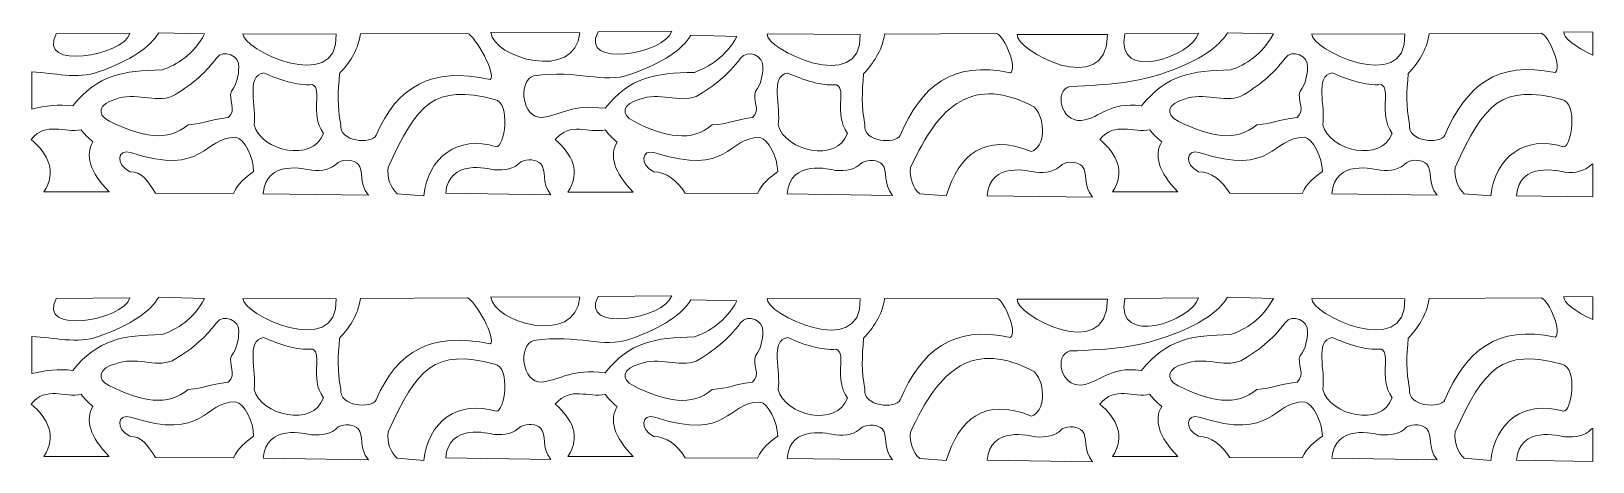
# Model space of a CAD drawing. Header units: centimetres. Extents: x -80 to 80, y -22 to 22.
import ezdxf

# ---------------------------------------------------------------- set-up
doc = ezdxf.new("R2010")
doc.units = ezdxf.units.CM
doc.header["$MEASUREMENT"] = 0
doc.layers.add('layer 1', color=7, linetype='Continuous')

msp = doc.modelspace()

# ---------------------------------------------------------------- linework, layer by layer
at = {"layer": 'layer 1', "color": 114, "lineweight": 9}
for points, knots in [([(-79.80764, 17.88379), (-77.57665, 17.78753), (-75.2049, 17.08729), (-72.9975, 17.87964), (-72.9975, 17.87964), (-69.6527, 19.08026), (-67.69416, 20.4204), (-66.84164, 21.89232), (-66.84164, 21.89232), (-66.84164, 21.89232), (-62.13694, 21.76741), (-62.13694, 21.76741), (-62.13694, 21.76741), (-63.28745, 19.62166), (-64.97946, 18.61477), (-66.48457, 18.07803), (-66.48457, 18.07803), (-70.53291, 18.00089), (-73.0311, 17.61425), (-75.62375, 14.39798), (-75.62375, 14.39798), (-77.13348, 14.58927), (-78.34001, 14.42095), (-79.80764, 14.07323), (-79.80764, 14.07323), (-79.80764, 14.07323), (-79.80764, 17.88379), (-79.80764, 17.88379)], [0, 0, 0, 0, 0.125, 0.125, 0.125, 0.125, 0.25, 0.25, 0.25, 0.25, 0.375, 0.375, 0.375, 0.375, 0.5, 0.5, 0.5, 0.5, 0.625, 0.625, 0.625, 0.625, 0.75, 0.75, 0.75, 0.75, 1, 1, 1, 1]), ([(-77.3264, 21.76741), (-79.33947, 18.00596), (-70.43321, 19.48973), (-69.79888, 21.82987), (-69.79888, 21.82987), (-69.79888, 21.82987), (-77.3264, 21.76741), (-77.3264, 21.76741)], [0, 0, 0, 0, 0.333333333, 0.333333333, 0.333333333, 0.333333333, 1, 1, 1, 1]), ([(-58.21633, 21.78302), (-58.44953, 20.27085), (-48.48373, 15.36833), (-48.67257, 21.73618), (-48.67257, 21.73618), (-48.67257, 21.73618), (-58.21633, 21.78302), (-58.21633, 21.78302)], [0, 0, 0, 0, 0.333333333, 0.333333333, 0.333333333, 0.333333333, 1, 1, 1, 1]), ([(-46.18577, 21.76741), (-46.49039, 19.94411), (-47.37221, 18.77904), (-48.33649, 17.70798), (-48.33649, 17.70798), (-48.49706, 15.79276), (-48.58409, 14.40385), (-48.20694, 12.48861), (-48.20694, 12.48861), (-48.41621, 10.70562), (-45.05319, 10.44696), (-44.58957, 11.39241), (-44.58957, 11.39241), (-42.43338, 16.42791), (-38.91907, 18.41034), (-32.93906, 17.11677), (-32.93906, 17.11677), (-32.22795, 17.54887), (-34.42787, 21.56133), (-35.26236, 21.8269), (-35.26236, 21.8269), (-35.26236, 21.8269), (-46.18577, 21.76741), (-46.18577, 21.76741)], [0, 0, 0, 0, 0.142857143, 0.142857143, 0.142857143, 0.142857143, 0.285714286, 0.285714286, 0.285714286, 0.285714286, 0.428571429, 0.428571429, 0.428571429, 0.428571429, 0.571428571, 0.571428571, 0.571428571, 0.571428571, 0.714285714, 0.714285714, 0.714285714, 0.714285714, 1, 1, 1, 1]), ([(-32.84845, 21.93721), (-32.67132, 19.32919), (-24.1643, 16.82607), (-23.76046, 21.8926), (-23.76046, 21.8926), (-23.76046, 21.8926), (-32.84845, 21.93721), (-32.84845, 21.93721)], [0, 0, 0, 0, 0.333333333, 0.333333333, 0.333333333, 0.333333333, 1, 1, 1, 1]), ([(-12.39403, 21.6459), (-13.24655, 20.17398), (-15.2051, 18.83385), (-18.5499, 17.63322), (-18.5499, 17.63322), (-21.43973, 16.59591), (-23.8527, 18.16189), (-28.47963, 17.46156), (-28.47963, 17.46156), (-30.10759, 17.00358), (-29.6894, 13.08987), (-27.6283, 13.21477), (-27.6283, 13.21477), (-25.47758, 13.52704), (-24.62625, 14.58874), (-21.17614, 14.15157), (-21.17614, 14.15157), (-18.5835, 17.36783), (-16.08531, 17.75447), (-12.03697, 17.83161), (-12.03697, 17.83161), (-10.53185, 18.36835), (-8.83984, 19.37524), (-7.68933, 21.521), (-7.68933, 21.521), (-7.68933, 21.521), (-12.39403, 21.6459), (-12.39403, 21.6459)], [0, 0, 0, 0, 0.125, 0.125, 0.125, 0.125, 0.25, 0.25, 0.25, 0.25, 0.375, 0.375, 0.375, 0.375, 0.5, 0.5, 0.5, 0.5, 0.625, 0.625, 0.625, 0.625, 0.75, 0.75, 0.75, 0.75, 1, 1, 1, 1]), ([(-21.88178, 21.98422), (-23.89486, 18.22276), (-14.98859, 19.70653), (-14.35426, 22.04667), (-14.35426, 22.04667), (-14.35426, 22.04667), (-21.88178, 21.98422), (-21.88178, 21.98422)], [0, 0, 0, 0, 0.333333333, 0.333333333, 0.333333333, 0.333333333, 1, 1, 1, 1]), ([(-4.59957, 21.76821), (-4.83276, 20.25604), (5.13303, 15.35352), (4.94419, 21.72138), (4.94419, 21.72138), (4.94419, 21.72138), (-4.59957, 21.76821), (-4.59957, 21.76821)], [0, 0, 0, 0, 0.333333333, 0.333333333, 0.333333333, 0.333333333, 1, 1, 1, 1]), ([(7.43099, 21.75261), (7.12637, 19.9293), (6.24455, 18.76423), (5.28027, 17.69317), (5.28027, 17.69317), (5.1197, 15.77796), (5.03267, 14.38904), (5.40982, 12.4738), (5.40982, 12.4738), (5.20055, 10.69081), (8.56357, 10.43215), (9.02719, 11.3776), (9.02719, 11.3776), (11.18338, 16.4131), (14.33296, 19.08043), (20.31297, 17.78687), (20.31297, 17.78687), (21.02408, 18.21897), (19.73599, 21.54949), (18.9015, 21.81506), (18.9015, 21.81506), (18.9015, 21.81506), (7.43099, 21.75261), (7.43099, 21.75261)], [0, 0, 0, 0, 0.142857143, 0.142857143, 0.142857143, 0.142857143, 0.285714286, 0.285714286, 0.285714286, 0.285714286, 0.428571429, 0.428571429, 0.428571429, 0.428571429, 0.571428571, 0.571428571, 0.571428571, 0.571428571, 0.714285714, 0.714285714, 0.714285714, 0.714285714, 1, 1, 1, 1]), ([(20.97878, 21.69635), (20.74559, 20.18417), (30.19161, 14.90053), (30.2268, 21.70555), (30.2268, 21.70555), (30.2268, 21.70555), (20.97878, 21.69635), (20.97878, 21.69635)], [0, 0, 0, 0, 0.333333333, 0.333333333, 0.333333333, 0.333333333, 1, 1, 1, 1]), ([(42.49735, 21.89232), (41.64483, 20.4204), (39.68628, 19.08026), (36.34148, 17.87964), (36.34148, 17.87964), (33.45165, 16.84233), (30.72504, 16.53473), (26.36695, 16.39647), (26.36695, 16.39647), (24.73898, 15.93849), (25.47082, 12.77421), (27.53192, 12.89912), (27.53192, 12.89912), (29.68264, 13.21138), (30.26513, 14.83515), (33.71524, 14.39798), (33.71524, 14.39798), (36.30788, 17.61425), (38.80607, 18.00089), (42.85441, 18.07803), (42.85441, 18.07803), (44.35953, 18.61477), (46.05154, 19.62166), (47.20205, 21.76741), (47.20205, 21.76741), (47.20205, 21.76741), (42.49735, 21.89232), (42.49735, 21.89232)], [0, 0, 0, 0, 0.125, 0.125, 0.125, 0.125, 0.25, 0.25, 0.25, 0.25, 0.375, 0.375, 0.375, 0.375, 0.5, 0.5, 0.5, 0.5, 0.625, 0.625, 0.625, 0.625, 0.75, 0.75, 0.75, 0.75, 1, 1, 1, 1]), ([(32.01259, 21.76741), (30.9482, 16.68169), (38.90578, 19.48973), (39.54011, 21.82987), (39.54011, 21.82987), (39.54011, 21.82987), (32.01259, 21.76741), (32.01259, 21.76741)], [0, 0, 0, 0, 0.333333333, 0.333333333, 0.333333333, 0.333333333, 1, 1, 1, 1]), ([(51.12266, 21.78302), (50.88946, 20.27085), (60.85526, 15.36833), (60.66641, 21.73618), (60.66641, 21.73618), (60.66641, 21.73618), (51.12266, 21.78302), (51.12266, 21.78302)], [0, 0, 0, 0, 0.333333333, 0.333333333, 0.333333333, 0.333333333, 1, 1, 1, 1]), ([(63.15322, 21.76741), (62.84859, 19.94411), (61.96677, 18.77904), (61.0025, 17.70798), (61.0025, 17.70798), (60.84192, 15.79276), (60.75489, 14.40385), (61.13204, 12.48861), (61.13204, 12.48861), (60.92278, 10.70562), (64.28579, 10.44696), (64.74942, 11.39241), (64.74942, 11.39241), (66.90561, 16.42791), (70.05518, 19.09524), (76.03519, 17.80168), (76.03519, 17.80168), (76.7463, 18.23378), (75.45821, 21.5643), (74.62372, 21.82987), (74.62372, 21.82987), (74.62372, 21.82987), (63.15322, 21.76741), (63.15322, 21.76741)], [0, 0, 0, 0, 0.142857143, 0.142857143, 0.142857143, 0.142857143, 0.285714286, 0.285714286, 0.285714286, 0.285714286, 0.428571429, 0.428571429, 0.428571429, 0.428571429, 0.571428571, 0.571428571, 0.571428571, 0.571428571, 0.714285714, 0.714285714, 0.714285714, 0.714285714, 1, 1, 1, 1]), ([(79.88038, 19.60706), (79.88038, 19.60706), (79.88039, 21.95074), (79.88039, 21.95074), (79.88039, 21.95074), (79.88039, 21.95074), (76.91366, 21.9653), (76.91366, 21.9653), (76.91366, 21.9653), (76.82622, 21.39828), (78.17285, 20.35453), (79.88038, 19.60706)], [0, 0, 0, 0, 0.25, 0.25, 0.25, 0.25, 0.5, 0.5, 0.5, 0.5, 1, 1, 1, 1]), ([(-60.9349, 19.28548), (-62.2362, 17.53685), (-63.62836, 16.46047), (-65.46727, 15.37789), (-65.46727, 15.37789), (-67.22224, 14.69099), (-69.29853, 15.86553), (-71.23269, 15.08497), (-71.23269, 15.08497), (-72.92021, 14.67117), (-73.30104, 13.52107), (-71.85999, 12.83666), (-71.85999, 12.83666), (-68.64507, 11.20237), (-65.85957, 10.67152), (-63.83959, 12.46195), (-63.83959, 12.46195), (-62.05112, 12.57907), (-61.78763, 12.95283), (-59.71738, 13.21138), (-59.71738, 13.21138), (-58.79692, 13.95976), (-59.75468, 15.09536), (-59.40373, 15.89685), (-59.40373, 15.89685), (-58.78397, 16.71918), (-58.67193, 17.54151), (-58.64202, 18.36381), (-58.64202, 18.36381), (-58.55621, 19.52963), (-60.18438, 20.27424), (-60.9349, 19.28548)], [0, 0, 0, 0, 0.111111111, 0.111111111, 0.111111111, 0.111111111, 0.222222222, 0.222222222, 0.222222222, 0.222222222, 0.333333333, 0.333333333, 0.333333333, 0.333333333, 0.444444444, 0.444444444, 0.444444444, 0.444444444, 0.555555556, 0.555555556, 0.555555556, 0.555555556, 0.666666667, 0.666666667, 0.666666667, 0.666666667, 0.777777778, 0.777777778, 0.777777778, 0.777777778, 1, 1, 1, 1]), ([(-7.31814, 19.27067), (-8.61943, 17.52204), (-10.0116, 16.44566), (-11.85051, 15.36308), (-11.85051, 15.36308), (-13.60548, 14.67618), (-15.68177, 15.85072), (-17.61593, 15.07016), (-17.61593, 15.07016), (-19.30345, 14.65636), (-19.68428, 13.50626), (-18.24322, 12.82186), (-18.24322, 12.82186), (-15.0283, 11.18756), (-12.24281, 10.65671), (-10.22283, 12.44714), (-10.22283, 12.44714), (-8.43436, 12.56426), (-8.17086, 12.93803), (-6.10062, 13.19657), (-6.10062, 13.19657), (-5.18016, 13.94495), (-6.13792, 15.08055), (-5.78697, 15.88204), (-5.78697, 15.88204), (-5.16721, 16.70437), (-5.05517, 17.5267), (-5.02526, 18.34901), (-5.02526, 18.34901), (-4.93945, 19.51482), (-6.56762, 20.25943), (-7.31814, 19.27067)], [0, 0, 0, 0, 0.111111111, 0.111111111, 0.111111111, 0.111111111, 0.222222222, 0.222222222, 0.222222222, 0.222222222, 0.333333333, 0.333333333, 0.333333333, 0.333333333, 0.444444444, 0.444444444, 0.444444444, 0.444444444, 0.555555556, 0.555555556, 0.555555556, 0.555555556, 0.666666667, 0.666666667, 0.666666667, 0.666666667, 0.777777778, 0.777777778, 0.777777778, 0.777777778, 1, 1, 1, 1]), ([(48.40409, 19.28548), (47.10279, 17.53685), (45.71062, 16.46047), (43.87171, 15.37789), (43.87171, 15.37789), (42.11675, 14.69099), (40.04046, 15.86553), (38.10629, 15.08497), (38.10629, 15.08497), (36.41877, 14.67117), (36.03794, 13.52107), (37.479, 12.83666), (37.479, 12.83666), (40.69392, 11.20237), (43.47942, 10.67152), (45.49939, 12.46195), (45.49939, 12.46195), (47.28786, 12.57907), (47.55136, 12.95283), (49.62161, 13.21138), (49.62161, 13.21138), (50.54206, 13.95976), (49.5843, 15.09536), (49.93525, 15.89685), (49.93525, 15.89685), (50.55502, 16.71918), (50.66706, 17.54151), (50.69697, 18.36381), (50.69697, 18.36381), (50.78278, 19.52963), (49.15461, 20.27424), (48.40409, 19.28548)], [0, 0, 0, 0, 0.111111111, 0.111111111, 0.111111111, 0.111111111, 0.222222222, 0.222222222, 0.222222222, 0.222222222, 0.333333333, 0.333333333, 0.333333333, 0.333333333, 0.444444444, 0.444444444, 0.444444444, 0.444444444, 0.555555556, 0.555555556, 0.555555556, 0.555555556, 0.666666667, 0.666666667, 0.666666667, 0.666666667, 0.777777778, 0.777777778, 0.777777778, 0.777777778, 1, 1, 1, 1]), ([(-56.09842, 17.77418), (-54.43712, 17.06391), (-52.77581, 16.45815), (-51.1145, 16.58383), (-51.1145, 16.58383), (-50.02421, 16.04258), (-51.44308, 13.75264), (-49.99433, 11.58761), (-49.99433, 11.58761), (-51.05477, 8.55341), (-56.3822, 9.775), (-57.08416, 12.4657), (-57.08416, 12.4657), (-56.75558, 14.23519), (-57.99523, 17.50355), (-56.09842, 17.77418)], [0, 0, 0, 0, 0.2, 0.2, 0.2, 0.2, 0.4, 0.4, 0.4, 0.4, 0.6, 0.6, 0.6, 0.6, 1, 1, 1, 1]), ([(-2.48165, 17.75938), (-0.82035, 17.04911), (0.84095, 16.44334), (2.50226, 16.56902), (2.50226, 16.56902), (3.59256, 16.02777), (2.17368, 13.73783), (3.62243, 11.5728), (3.62243, 11.5728), (2.562, 8.5386), (-2.76544, 9.76019), (-3.4674, 12.45089), (-3.4674, 12.45089), (-3.13882, 14.22038), (-4.37847, 17.48875), (-2.48165, 17.75938)], [0, 0, 0, 0, 0.2, 0.2, 0.2, 0.2, 0.4, 0.4, 0.4, 0.4, 0.6, 0.6, 0.6, 0.6, 1, 1, 1, 1]), ([(10.08751, 8.08639), (9.93905, 7.04645), (10.33518, 5.99804), (11.01553, 5.38997), (11.01553, 5.38997), (11.01553, 5.38997), (13.72633, 5.17139), (13.72633, 5.17139), (13.72633, 5.17139), (15.07014, 9.38763), (17.53439, 11.67775), (22.46363, 9.73045), (22.46363, 9.73045), (23.77479, 10.14002), (24.0106, 12.83955), (22.7678, 14.26921), (22.7678, 14.26921), (16.50779, 17.58222), (13.03157, 14.60003), (10.08751, 8.08639)], [0, 0, 0, 0, 0.166666667, 0.166666667, 0.166666667, 0.166666667, 0.333333333, 0.333333333, 0.333333333, 0.333333333, 0.5, 0.5, 0.5, 0.5, 0.666666667, 0.666666667, 0.666666667, 0.666666667, 1, 1, 1, 1]), ([(53.24057, 17.77418), (54.90187, 17.06391), (56.56317, 16.45815), (58.22448, 16.58383), (58.22448, 16.58383), (59.31478, 16.04258), (57.8959, 13.75264), (59.34465, 11.58761), (59.34465, 11.58761), (58.28422, 8.55341), (52.95678, 9.775), (52.25482, 12.4657), (52.25482, 12.4657), (52.58341, 14.23519), (51.34375, 17.50355), (53.24057, 17.77418)], [0, 0, 0, 0, 0.2, 0.2, 0.2, 0.2, 0.4, 0.4, 0.4, 0.4, 0.6, 0.6, 0.6, 0.6, 1, 1, 1, 1]), ([(-43.36308, 8.10119), (-43.51154, 7.06125), (-43.11542, 6.01285), (-42.43507, 5.40478), (-42.43507, 5.40478), (-42.43507, 5.40478), (-39.72427, 5.1862), (-39.72427, 5.1862), (-39.72427, 5.1862), (-39.27659, 9.15262), (-36.28422, 11.41746), (-32.29592, 10.21959), (-32.29592, 10.21959), (-31.47181, 10.12917), (-30.76816, 14.67143), (-32.46731, 15.05641), (-32.46731, 15.05641), (-38.63771, 16.68319), (-40.41903, 14.61484), (-43.36308, 8.10119)], [0, 0, 0, 0, 0.166666667, 0.166666667, 0.166666667, 0.166666667, 0.333333333, 0.333333333, 0.333333333, 0.333333333, 0.5, 0.5, 0.5, 0.5, 0.666666667, 0.666666667, 0.666666667, 0.666666667, 1, 1, 1, 1]), ([(65.80974, 8.10119), (65.66127, 7.06125), (66.0574, 6.01285), (66.73775, 5.40478), (66.73775, 5.40478), (66.73775, 5.40478), (69.44855, 5.1862), (69.44855, 5.1862), (69.44855, 5.1862), (69.89623, 9.15262), (72.8886, 11.41746), (76.8769, 10.21959), (76.8769, 10.21959), (77.70101, 10.12917), (78.40466, 14.67143), (76.7055, 15.05641), (76.7055, 15.05641), (70.5351, 16.68319), (68.75379, 14.61484), (65.80974, 8.10119)], [0, 0, 0, 0, 0.166666667, 0.166666667, 0.166666667, 0.166666667, 0.333333333, 0.333333333, 0.333333333, 0.333333333, 0.5, 0.5, 0.5, 0.5, 0.666666667, 0.666666667, 0.666666667, 0.666666667, 1, 1, 1, 1]), ([(-79.88038, 10.96308), (-78.16688, 9.46202), (-77.22643, 7.68758), (-78.58098, 5.59214), (-78.58098, 5.59214), (-78.58098, 5.59214), (-71.90479, 5.59214), (-71.90479, 5.59214), (-71.90479, 5.59214), (-73.90501, 7.62311), (-74.3699, 9.36919), (-73.56264, 10.71327), (-73.56264, 10.71327), (-74.07368, 11.13913), (-74.47695, 11.55548), (-74.77242, 11.96233), (-74.77242, 11.96233), (-76.47507, 11.56679), (-78.35695, 12.85748), (-79.88038, 10.96308)], [0, 0, 0, 0, 0.166666667, 0.166666667, 0.166666667, 0.166666667, 0.333333333, 0.333333333, 0.333333333, 0.333333333, 0.5, 0.5, 0.5, 0.5, 0.666666667, 0.666666667, 0.666666667, 0.666666667, 1, 1, 1, 1]), ([(-26.26362, 10.94827), (-24.55012, 9.44721), (-23.60967, 7.67277), (-24.96422, 5.57733), (-24.96422, 5.57733), (-24.96422, 5.57733), (-18.28803, 5.57733), (-18.28803, 5.57733), (-18.28803, 5.57733), (-20.28825, 7.6083), (-20.75314, 9.35438), (-19.94588, 10.69846), (-19.94588, 10.69846), (-20.45692, 11.12432), (-20.86018, 11.54067), (-21.15566, 11.94752), (-21.15566, 11.94752), (-22.85831, 11.55198), (-24.74019, 12.84267), (-26.26362, 10.94827)], [0, 0, 0, 0, 0.166666667, 0.166666667, 0.166666667, 0.166666667, 0.333333333, 0.333333333, 0.333333333, 0.333333333, 0.5, 0.5, 0.5, 0.5, 0.666666667, 0.666666667, 0.666666667, 0.666666667, 1, 1, 1, 1]), ([(29.45861, 10.96308), (31.1721, 9.46202), (32.11256, 7.68758), (30.758, 5.59214), (30.758, 5.59214), (30.758, 5.59214), (37.43419, 5.59214), (37.43419, 5.59214), (37.43419, 5.59214), (35.43397, 7.62311), (34.96909, 9.36919), (35.77635, 10.71327), (35.77635, 10.71327), (35.26531, 11.13913), (34.86204, 11.55548), (34.56657, 11.96233), (34.56657, 11.96233), (32.86391, 11.56679), (30.98203, 12.85748), (29.45861, 10.96308)], [0, 0, 0, 0, 0.166666667, 0.166666667, 0.166666667, 0.166666667, 0.333333333, 0.333333333, 0.333333333, 0.333333333, 0.5, 0.5, 0.5, 0.5, 0.666666667, 0.666666667, 0.666666667, 0.666666667, 1, 1, 1, 1]), ([(-69.80305, 7.65612), (-68.50571, 7.63533), (-68.04933, 6.82356), (-67.17013, 5.47059), (-67.17013, 5.47059), (-67.17013, 5.47059), (-59.18542, 5.43937), (-59.18542, 5.43937), (-59.18542, 5.43937), (-58.66276, 6.55295), (-58.00569, 6.99006), (-57.12461, 7.68734), (-57.12461, 7.68734), (-57.13575, 9.12363), (-58.07654, 11.04899), (-58.96142, 11.18419), (-58.96142, 11.18419), (-62.35643, 11.19654), (-62.0475, 7.1442), (-69.71345, 9.6231), (-69.71345, 9.6231), (-71.07271, 10.02914), (-71.2968, 8.40564), (-69.80305, 7.65612)], [0, 0, 0, 0, 0.142857143, 0.142857143, 0.142857143, 0.142857143, 0.285714286, 0.285714286, 0.285714286, 0.285714286, 0.428571429, 0.428571429, 0.428571429, 0.428571429, 0.571428571, 0.571428571, 0.571428571, 0.571428571, 0.714285714, 0.714285714, 0.714285714, 0.714285714, 1, 1, 1, 1]), ([(39.53594, 7.65612), (40.83328, 7.63533), (41.88235, 6.82356), (42.76155, 5.47059), (42.76155, 5.47059), (42.76155, 5.47059), (50.15357, 5.43937), (50.15357, 5.43937), (50.15357, 5.43937), (50.67623, 6.55295), (51.33329, 6.99006), (52.21437, 7.68734), (52.21437, 7.68734), (52.20323, 9.12363), (51.26244, 11.04899), (50.37757, 11.18419), (50.37757, 11.18419), (46.98256, 11.19654), (47.29149, 7.1442), (39.62554, 9.6231), (39.62554, 9.6231), (38.26627, 10.02914), (38.04219, 8.40564), (39.53594, 7.65612)], [0, 0, 0, 0, 0.142857143, 0.142857143, 0.142857143, 0.142857143, 0.285714286, 0.285714286, 0.285714286, 0.285714286, 0.428571429, 0.428571429, 0.428571429, 0.428571429, 0.571428571, 0.571428571, 0.571428571, 0.571428571, 0.714285714, 0.714285714, 0.714285714, 0.714285714, 1, 1, 1, 1]), ([(-16.18628, 7.64131), (-14.88895, 7.62052), (-13.83988, 6.80875), (-12.96068, 5.45578), (-12.96068, 5.45578), (-12.96068, 5.45578), (-5.56866, 5.42456), (-5.56866, 5.42456), (-5.56866, 5.42456), (-5.046, 6.53814), (-4.38893, 6.97525), (-3.50785, 7.67253), (-3.50785, 7.67253), (-3.51899, 9.10882), (-4.45978, 11.03418), (-5.34466, 11.16938), (-5.34466, 11.16938), (-8.73966, 11.18173), (-8.43073, 7.12939), (-16.09668, 9.60829), (-16.09668, 9.60829), (-17.45595, 10.01433), (-17.68004, 8.39084), (-16.18628, 7.64131)], [0, 0, 0, 0, 0.142857143, 0.142857143, 0.142857143, 0.142857143, 0.285714286, 0.285714286, 0.285714286, 0.285714286, 0.428571429, 0.428571429, 0.428571429, 0.428571429, 0.571428571, 0.571428571, 0.571428571, 0.571428571, 0.714285714, 0.714285714, 0.714285714, 0.714285714, 1, 1, 1, 1]), ([(-56.16141, 5.40815), (-55.85528, 8.98825), (-51.78593, 7.9163), (-51.211, 7.81223), (-51.211, 7.81223), (-50.09473, 7.72375), (-49.23521, 7.86928), (-48.47733, 8.61343), (-48.47733, 8.61343), (-47.8296, 8.9621), (-46.84486, 8.87379), (-46.42858, 8.42105), (-46.42858, 8.42105), (-45.81632, 7.73937), (-46.4174, 6.5165), (-45.38698, 5.25204), (-45.38698, 5.25204), (-45.38698, 5.25204), (-56.16141, 5.40815), (-56.16141, 5.40815)], [0, 0, 0, 0, 0.166666667, 0.166666667, 0.166666667, 0.166666667, 0.333333333, 0.333333333, 0.333333333, 0.333333333, 0.5, 0.5, 0.5, 0.5, 0.666666667, 0.666666667, 0.666666667, 0.666666667, 1, 1, 1, 1]), ([(-37.4782, 5.45261), (-37.17207, 9.03271), (-33.10273, 7.96076), (-32.52779, 7.85669), (-32.52779, 7.85669), (-31.41152, 7.76821), (-30.552, 7.91375), (-29.79412, 8.65789), (-29.79412, 8.65789), (-29.14639, 9.00656), (-28.16165, 8.91825), (-27.74538, 8.46552), (-27.74538, 8.46552), (-27.13312, 7.78383), (-27.73419, 6.56097), (-26.70377, 5.2965), (-26.70377, 5.2965), (-26.70377, 5.2965), (-37.4782, 5.45261), (-37.4782, 5.45261)], [0, 0, 0, 0, 0.166666667, 0.166666667, 0.166666667, 0.166666667, 0.333333333, 0.333333333, 0.333333333, 0.333333333, 0.5, 0.5, 0.5, 0.5, 0.666666667, 0.666666667, 0.666666667, 0.666666667, 1, 1, 1, 1]), ([(-2.54465, 5.39334), (-2.23852, 8.97344), (1.83083, 7.90149), (2.40577, 7.79742), (2.40577, 7.79742), (3.52203, 7.70894), (4.38156, 7.85447), (5.13944, 8.59862), (5.13944, 8.59862), (5.78716, 8.94729), (6.77191, 8.85898), (7.18818, 8.40625), (7.18818, 8.40625), (7.80044, 7.72456), (7.19937, 6.5017), (8.22978, 5.23723), (8.22978, 5.23723), (8.22978, 5.23723), (-2.54465, 5.39334), (-2.54465, 5.39334)], [0, 0, 0, 0, 0.166666667, 0.166666667, 0.166666667, 0.166666667, 0.333333333, 0.333333333, 0.333333333, 0.333333333, 0.5, 0.5, 0.5, 0.5, 0.666666667, 0.666666667, 0.666666667, 0.666666667, 1, 1, 1, 1]), ([(17.91995, 5.20278), (18.22608, 8.78288), (22.29542, 7.71093), (22.87036, 7.60686), (22.87036, 7.60686), (23.98663, 7.51838), (24.84615, 7.66392), (25.60403, 8.40806), (25.60403, 8.40806), (26.25175, 8.75673), (27.2365, 8.66842), (27.65277, 8.21569), (27.65277, 8.21569), (28.26503, 7.534), (27.66396, 6.31114), (28.69438, 5.04667), (28.69438, 5.04667), (28.69438, 5.04667), (17.91995, 5.20278), (17.91995, 5.20278)], [0, 0, 0, 0, 0.166666667, 0.166666667, 0.166666667, 0.166666667, 0.333333333, 0.333333333, 0.333333333, 0.333333333, 0.5, 0.5, 0.5, 0.5, 0.666666667, 0.666666667, 0.666666667, 0.666666667, 1, 1, 1, 1]), ([(53.17758, 5.40815), (53.48371, 8.98825), (57.55305, 7.9163), (58.12799, 7.81223), (58.12799, 7.81223), (59.24426, 7.72375), (60.10378, 7.86928), (60.86166, 8.61343), (60.86166, 8.61343), (61.50938, 8.9621), (62.49413, 8.87379), (62.9104, 8.42105), (62.9104, 8.42105), (63.52266, 7.73937), (62.92159, 6.5165), (63.952, 5.25204), (63.952, 5.25204), (63.952, 5.25204), (53.17758, 5.40815), (53.17758, 5.40815)], [0, 0, 0, 0, 0.166666667, 0.166666667, 0.166666667, 0.166666667, 0.333333333, 0.333333333, 0.333333333, 0.333333333, 0.5, 0.5, 0.5, 0.5, 0.666666667, 0.666666667, 0.666666667, 0.666666667, 1, 1, 1, 1]), ([(79.88039, 5.09227), (79.88039, 5.09227), (72.07489, 5.20536), (72.07489, 5.20536), (72.07489, 5.20536), (72.38102, 8.78546), (76.45036, 7.71351), (77.0253, 7.60944), (77.0253, 7.60944), (78.14157, 7.52096), (79.00109, 7.6665), (79.75897, 8.41064), (79.75897, 8.41064), (79.79827, 8.43179), (79.83881, 8.45136), (79.88038, 8.4693), (79.88038, 8.4693), (79.88038, 8.4693), (79.88039, 5.09227), (79.88039, 5.09227)], [0, 0, 0, 0, 0.166666667, 0.166666667, 0.166666667, 0.166666667, 0.333333333, 0.333333333, 0.333333333, 0.333333333, 0.5, 0.5, 0.5, 0.5, 0.666666667, 0.666666667, 0.666666667, 0.666666667, 1, 1, 1, 1])]:
    msp.add_open_spline(points, degree=3, knots=knots, dxfattribs=at)
at = {"layer": 'layer 1', "color": 177, "lineweight": 9}
for points, knots in [([(-79.80764, -9.20955), (-77.57665, -9.30581), (-75.2049, -10.00605), (-72.9975, -9.2137), (-72.9975, -9.2137), (-69.6527, -8.01308), (-67.69416, -6.67294), (-66.84164, -5.20102), (-66.84164, -5.20102), (-66.84164, -5.20102), (-62.13694, -5.32593), (-62.13694, -5.32593), (-62.13694, -5.32593), (-63.28745, -7.47168), (-64.97946, -8.47857), (-66.48457, -9.01531), (-66.48457, -9.01531), (-70.53291, -9.09245), (-73.0311, -9.47909), (-75.62375, -12.69536), (-75.62375, -12.69536), (-77.13348, -12.50407), (-78.34001, -12.67239), (-79.80764, -13.02011), (-79.80764, -13.02011), (-79.80764, -13.02011), (-79.80764, -9.20955), (-79.80764, -9.20955)], [0, 0, 0, 0, 0.125, 0.125, 0.125, 0.125, 0.25, 0.25, 0.25, 0.25, 0.375, 0.375, 0.375, 0.375, 0.5, 0.5, 0.5, 0.5, 0.625, 0.625, 0.625, 0.625, 0.75, 0.75, 0.75, 0.75, 1, 1, 1, 1]), ([(-77.3264, -5.32593), (-79.33947, -9.08738), (-70.43321, -7.60361), (-69.79888, -5.26347), (-69.79888, -5.26347), (-69.79888, -5.26347), (-77.3264, -5.32593), (-77.3264, -5.32593)], [0, 0, 0, 0, 0.333333333, 0.333333333, 0.333333333, 0.333333333, 1, 1, 1, 1]), ([(-58.21633, -5.31032), (-58.44953, -6.82249), (-48.48373, -11.72501), (-48.67257, -5.35716), (-48.67257, -5.35716), (-48.67257, -5.35716), (-58.21633, -5.31032), (-58.21633, -5.31032)], [0, 0, 0, 0, 0.333333333, 0.333333333, 0.333333333, 0.333333333, 1, 1, 1, 1]), ([(-46.18577, -5.32593), (-46.49039, -7.14923), (-47.37221, -8.3143), (-48.33649, -9.38536), (-48.33649, -9.38536), (-48.49706, -11.30058), (-48.58409, -12.68949), (-48.20694, -14.60473), (-48.20694, -14.60473), (-48.41621, -16.38772), (-45.05319, -16.64638), (-44.58957, -15.70093), (-44.58957, -15.70093), (-42.43338, -10.66543), (-38.91907, -8.683), (-32.93906, -9.97657), (-32.93906, -9.97657), (-32.22795, -9.54447), (-34.42787, -5.53201), (-35.26236, -5.26644), (-35.26236, -5.26644), (-35.26236, -5.26644), (-46.18577, -5.32593), (-46.18577, -5.32593)], [0, 0, 0, 0, 0.142857143, 0.142857143, 0.142857143, 0.142857143, 0.285714286, 0.285714286, 0.285714286, 0.285714286, 0.428571429, 0.428571429, 0.428571429, 0.428571429, 0.571428571, 0.571428571, 0.571428571, 0.571428571, 0.714285714, 0.714285714, 0.714285714, 0.714285714, 1, 1, 1, 1]), ([(-32.84845, -5.15613), (-32.67132, -7.76415), (-24.1643, -10.26727), (-23.76046, -5.20074), (-23.76046, -5.20074), (-23.76046, -5.20074), (-32.84845, -5.15613), (-32.84845, -5.15613)], [0, 0, 0, 0, 0.333333333, 0.333333333, 0.333333333, 0.333333333, 1, 1, 1, 1]), ([(-12.39403, -5.44744), (-13.24655, -6.91936), (-15.2051, -8.25949), (-18.5499, -9.46012), (-18.5499, -9.46012), (-21.43973, -10.49743), (-23.8527, -8.93145), (-28.47963, -9.63178), (-28.47963, -9.63178), (-30.10759, -10.08976), (-29.6894, -14.00347), (-27.6283, -13.87857), (-27.6283, -13.87857), (-25.47758, -13.5663), (-24.62625, -12.5046), (-21.17614, -12.94177), (-21.17614, -12.94177), (-18.5835, -9.72551), (-16.08531, -9.33887), (-12.03697, -9.26173), (-12.03697, -9.26173), (-10.53185, -8.72499), (-8.83984, -7.7181), (-7.68933, -5.57234), (-7.68933, -5.57234), (-7.68933, -5.57234), (-12.39403, -5.44744), (-12.39403, -5.44744)], [0, 0, 0, 0, 0.125, 0.125, 0.125, 0.125, 0.25, 0.25, 0.25, 0.25, 0.375, 0.375, 0.375, 0.375, 0.5, 0.5, 0.5, 0.5, 0.625, 0.625, 0.625, 0.625, 0.75, 0.75, 0.75, 0.75, 1, 1, 1, 1]), ([(-21.88178, -5.10912), (-23.89486, -8.87058), (-14.98859, -7.38681), (-14.35426, -5.04667), (-14.35426, -5.04667), (-14.35426, -5.04667), (-21.88178, -5.10912), (-21.88178, -5.10912)], [0, 0, 0, 0, 0.333333333, 0.333333333, 0.333333333, 0.333333333, 1, 1, 1, 1]), ([(-4.59957, -5.32513), (-4.83276, -6.8373), (5.13303, -11.73982), (4.94419, -5.37196), (4.94419, -5.37196), (4.94419, -5.37196), (-4.59957, -5.32513), (-4.59957, -5.32513)], [0, 0, 0, 0, 0.333333333, 0.333333333, 0.333333333, 0.333333333, 1, 1, 1, 1]), ([(7.43099, -5.34073), (7.12637, -7.16404), (6.24455, -8.32911), (5.28027, -9.40017), (5.28027, -9.40017), (5.1197, -11.31538), (5.03267, -12.7043), (5.40982, -14.61954), (5.40982, -14.61954), (5.20055, -16.40253), (8.56357, -16.66119), (9.02719, -15.71574), (9.02719, -15.71574), (11.18338, -10.68024), (14.33296, -8.01291), (20.31297, -9.30647), (20.31297, -9.30647), (21.02408, -8.87437), (19.73599, -5.54385), (18.9015, -5.27828), (18.9015, -5.27828), (18.9015, -5.27828), (7.43099, -5.34073), (7.43099, -5.34073)], [0, 0, 0, 0, 0.142857143, 0.142857143, 0.142857143, 0.142857143, 0.285714286, 0.285714286, 0.285714286, 0.285714286, 0.428571429, 0.428571429, 0.428571429, 0.428571429, 0.571428571, 0.571428571, 0.571428571, 0.571428571, 0.714285714, 0.714285714, 0.714285714, 0.714285714, 1, 1, 1, 1]), ([(20.97878, -5.39699), (20.74559, -6.90917), (30.19161, -12.19281), (30.2268, -5.38779), (30.2268, -5.38779), (30.2268, -5.38779), (20.97878, -5.39699), (20.97878, -5.39699)], [0, 0, 0, 0, 0.333333333, 0.333333333, 0.333333333, 0.333333333, 1, 1, 1, 1]), ([(42.49735, -5.20102), (41.64483, -6.67294), (39.68628, -8.01308), (36.34148, -9.2137), (36.34148, -9.2137), (33.45165, -10.25101), (30.72504, -10.55861), (26.36695, -10.69687), (26.36695, -10.69687), (24.73898, -11.15485), (25.47082, -14.31913), (27.53192, -14.19422), (27.53192, -14.19422), (29.68264, -13.88196), (30.26513, -12.25819), (33.71524, -12.69536), (33.71524, -12.69536), (36.30788, -9.47909), (38.80607, -9.09245), (42.85441, -9.01531), (42.85441, -9.01531), (44.35953, -8.47857), (46.05154, -7.47168), (47.20205, -5.32593), (47.20205, -5.32593), (47.20205, -5.32593), (42.49735, -5.20102), (42.49735, -5.20102)], [0, 0, 0, 0, 0.125, 0.125, 0.125, 0.125, 0.25, 0.25, 0.25, 0.25, 0.375, 0.375, 0.375, 0.375, 0.5, 0.5, 0.5, 0.5, 0.625, 0.625, 0.625, 0.625, 0.75, 0.75, 0.75, 0.75, 1, 1, 1, 1]), ([(32.01259, -5.32593), (30.9482, -10.41165), (38.90578, -7.60361), (39.54011, -5.26347), (39.54011, -5.26347), (39.54011, -5.26347), (32.01259, -5.32593), (32.01259, -5.32593)], [0, 0, 0, 0, 0.333333333, 0.333333333, 0.333333333, 0.333333333, 1, 1, 1, 1]), ([(51.12266, -5.31032), (50.88946, -6.82249), (60.85526, -11.72501), (60.66641, -5.35716), (60.66641, -5.35716), (60.66641, -5.35716), (51.12266, -5.31032), (51.12266, -5.31032)], [0, 0, 0, 0, 0.333333333, 0.333333333, 0.333333333, 0.333333333, 1, 1, 1, 1]), ([(63.15322, -5.32593), (62.84859, -7.14923), (61.96677, -8.3143), (61.0025, -9.38536), (61.0025, -9.38536), (60.84192, -11.30058), (60.75489, -12.68949), (61.13204, -14.60473), (61.13204, -14.60473), (60.92278, -16.38772), (64.28579, -16.64638), (64.74942, -15.70093), (64.74942, -15.70093), (66.90561, -10.66543), (70.05518, -7.9981), (76.03519, -9.29166), (76.03519, -9.29166), (76.7463, -8.85956), (75.45821, -5.52904), (74.62372, -5.26347), (74.62372, -5.26347), (74.62372, -5.26347), (63.15322, -5.32593), (63.15322, -5.32593)], [0, 0, 0, 0, 0.142857143, 0.142857143, 0.142857143, 0.142857143, 0.285714286, 0.285714286, 0.285714286, 0.285714286, 0.428571429, 0.428571429, 0.428571429, 0.428571429, 0.571428571, 0.571428571, 0.571428571, 0.571428571, 0.714285714, 0.714285714, 0.714285714, 0.714285714, 1, 1, 1, 1]), ([(79.88038, -7.48628), (79.88038, -7.48628), (79.88039, -5.1426), (79.88039, -5.1426), (79.88039, -5.1426), (79.88039, -5.1426), (76.91366, -5.12804), (76.91366, -5.12804), (76.91366, -5.12804), (76.82622, -5.69506), (78.17285, -6.73881), (79.88038, -7.48628)], [0, 0, 0, 0, 0.25, 0.25, 0.25, 0.25, 0.5, 0.5, 0.5, 0.5, 1, 1, 1, 1]), ([(-60.9349, -7.80786), (-62.2362, -9.55649), (-63.62836, -10.63287), (-65.46727, -11.71545), (-65.46727, -11.71545), (-67.22224, -12.40235), (-69.29853, -11.22781), (-71.23269, -12.00837), (-71.23269, -12.00837), (-72.92021, -12.42217), (-73.30104, -13.57227), (-71.85999, -14.25668), (-71.85999, -14.25668), (-68.64507, -15.89097), (-65.85957, -16.42182), (-63.83959, -14.63139), (-63.83959, -14.63139), (-62.05112, -14.51427), (-61.78763, -14.14051), (-59.71738, -13.88196), (-59.71738, -13.88196), (-58.79692, -13.13358), (-59.75468, -11.99798), (-59.40373, -11.19649), (-59.40373, -11.19649), (-58.78397, -10.37416), (-58.67193, -9.55183), (-58.64202, -8.72953), (-58.64202, -8.72953), (-58.55621, -7.56371), (-60.18438, -6.8191), (-60.9349, -7.80786)], [0, 0, 0, 0, 0.111111111, 0.111111111, 0.111111111, 0.111111111, 0.222222222, 0.222222222, 0.222222222, 0.222222222, 0.333333333, 0.333333333, 0.333333333, 0.333333333, 0.444444444, 0.444444444, 0.444444444, 0.444444444, 0.555555556, 0.555555556, 0.555555556, 0.555555556, 0.666666667, 0.666666667, 0.666666667, 0.666666667, 0.777777778, 0.777777778, 0.777777778, 0.777777778, 1, 1, 1, 1]), ([(-7.31814, -7.82267), (-8.61943, -9.5713), (-10.0116, -10.64768), (-11.85051, -11.73026), (-11.85051, -11.73026), (-13.60548, -12.41716), (-15.68177, -11.24262), (-17.61593, -12.02318), (-17.61593, -12.02318), (-19.30345, -12.43698), (-19.68428, -13.58708), (-18.24322, -14.27148), (-18.24322, -14.27148), (-15.0283, -15.90578), (-12.24281, -16.43663), (-10.22283, -14.6462), (-10.22283, -14.6462), (-8.43436, -14.52908), (-8.17086, -14.15531), (-6.10062, -13.89677), (-6.10062, -13.89677), (-5.18016, -13.14839), (-6.13792, -12.01279), (-5.78697, -11.2113), (-5.78697, -11.2113), (-5.16721, -10.38897), (-5.05517, -9.56664), (-5.02526, -8.74433), (-5.02526, -8.74433), (-4.93945, -7.57852), (-6.56762, -6.83391), (-7.31814, -7.82267)], [0, 0, 0, 0, 0.111111111, 0.111111111, 0.111111111, 0.111111111, 0.222222222, 0.222222222, 0.222222222, 0.222222222, 0.333333333, 0.333333333, 0.333333333, 0.333333333, 0.444444444, 0.444444444, 0.444444444, 0.444444444, 0.555555556, 0.555555556, 0.555555556, 0.555555556, 0.666666667, 0.666666667, 0.666666667, 0.666666667, 0.777777778, 0.777777778, 0.777777778, 0.777777778, 1, 1, 1, 1]), ([(48.40409, -7.80786), (47.10279, -9.55649), (45.71062, -10.63287), (43.87171, -11.71545), (43.87171, -11.71545), (42.11675, -12.40235), (40.04046, -11.22781), (38.10629, -12.00837), (38.10629, -12.00837), (36.41877, -12.42217), (36.03794, -13.57227), (37.479, -14.25668), (37.479, -14.25668), (40.69392, -15.89097), (43.47942, -16.42182), (45.49939, -14.63139), (45.49939, -14.63139), (47.28786, -14.51427), (47.55136, -14.14051), (49.62161, -13.88196), (49.62161, -13.88196), (50.54206, -13.13358), (49.5843, -11.99798), (49.93525, -11.19649), (49.93525, -11.19649), (50.55502, -10.37416), (50.66706, -9.55183), (50.69697, -8.72953), (50.69697, -8.72953), (50.78278, -7.56371), (49.15461, -6.8191), (48.40409, -7.80786)], [0, 0, 0, 0, 0.111111111, 0.111111111, 0.111111111, 0.111111111, 0.222222222, 0.222222222, 0.222222222, 0.222222222, 0.333333333, 0.333333333, 0.333333333, 0.333333333, 0.444444444, 0.444444444, 0.444444444, 0.444444444, 0.555555556, 0.555555556, 0.555555556, 0.555555556, 0.666666667, 0.666666667, 0.666666667, 0.666666667, 0.777777778, 0.777777778, 0.777777778, 0.777777778, 1, 1, 1, 1]), ([(-56.09842, -9.31916), (-54.43712, -10.02943), (-52.77581, -10.63519), (-51.1145, -10.50951), (-51.1145, -10.50951), (-50.02421, -11.05076), (-51.44308, -13.3407), (-49.99433, -15.50573), (-49.99433, -15.50573), (-51.05477, -18.53993), (-56.3822, -17.31834), (-57.08416, -14.62764), (-57.08416, -14.62764), (-56.75558, -12.85815), (-57.99523, -9.58979), (-56.09842, -9.31916)], [0, 0, 0, 0, 0.2, 0.2, 0.2, 0.2, 0.4, 0.4, 0.4, 0.4, 0.6, 0.6, 0.6, 0.6, 1, 1, 1, 1]), ([(-2.48165, -9.33396), (-0.82035, -10.04423), (0.84095, -10.65), (2.50226, -10.52432), (2.50226, -10.52432), (3.59256, -11.06557), (2.17368, -13.35551), (3.62243, -15.52054), (3.62243, -15.52054), (2.562, -18.55474), (-2.76544, -17.33315), (-3.4674, -14.64245), (-3.4674, -14.64245), (-3.13882, -12.87296), (-4.37847, -9.60459), (-2.48165, -9.33396)], [0, 0, 0, 0, 0.2, 0.2, 0.2, 0.2, 0.4, 0.4, 0.4, 0.4, 0.6, 0.6, 0.6, 0.6, 1, 1, 1, 1]), ([(10.08751, -19.00695), (9.93905, -20.04689), (10.33518, -21.0953), (11.01553, -21.70337), (11.01553, -21.70337), (11.01553, -21.70337), (13.72633, -21.92195), (13.72633, -21.92195), (13.72633, -21.92195), (15.07014, -17.70571), (17.53439, -15.41559), (22.46363, -17.36289), (22.46363, -17.36289), (23.77479, -16.95332), (24.0106, -14.25379), (22.7678, -12.82413), (22.7678, -12.82413), (16.50779, -9.51112), (13.03157, -12.49331), (10.08751, -19.00695)], [0, 0, 0, 0, 0.166666667, 0.166666667, 0.166666667, 0.166666667, 0.333333333, 0.333333333, 0.333333333, 0.333333333, 0.5, 0.5, 0.5, 0.5, 0.666666667, 0.666666667, 0.666666667, 0.666666667, 1, 1, 1, 1]), ([(53.24057, -9.31916), (54.90187, -10.02943), (56.56317, -10.63519), (58.22448, -10.50951), (58.22448, -10.50951), (59.31478, -11.05076), (57.8959, -13.3407), (59.34465, -15.50573), (59.34465, -15.50573), (58.28422, -18.53993), (52.95678, -17.31834), (52.25482, -14.62764), (52.25482, -14.62764), (52.58341, -12.85815), (51.34375, -9.58979), (53.24057, -9.31916)], [0, 0, 0, 0, 0.2, 0.2, 0.2, 0.2, 0.4, 0.4, 0.4, 0.4, 0.6, 0.6, 0.6, 0.6, 1, 1, 1, 1]), ([(-43.36308, -18.99215), (-43.51154, -20.03209), (-43.11542, -21.08049), (-42.43507, -21.68856), (-42.43507, -21.68856), (-42.43507, -21.68856), (-39.72427, -21.90714), (-39.72427, -21.90714), (-39.72427, -21.90714), (-39.27659, -17.94072), (-36.28422, -15.67588), (-32.29592, -16.87375), (-32.29592, -16.87375), (-31.47181, -16.96417), (-30.76816, -12.42191), (-32.46731, -12.03693), (-32.46731, -12.03693), (-38.63771, -10.41015), (-40.41903, -12.4785), (-43.36308, -18.99215)], [0, 0, 0, 0, 0.166666667, 0.166666667, 0.166666667, 0.166666667, 0.333333333, 0.333333333, 0.333333333, 0.333333333, 0.5, 0.5, 0.5, 0.5, 0.666666667, 0.666666667, 0.666666667, 0.666666667, 1, 1, 1, 1]), ([(65.80974, -18.99215), (65.66127, -20.03209), (66.0574, -21.08049), (66.73775, -21.68856), (66.73775, -21.68856), (66.73775, -21.68856), (69.44855, -21.90714), (69.44855, -21.90714), (69.44855, -21.90714), (69.89623, -17.94072), (72.8886, -15.67588), (76.8769, -16.87375), (76.8769, -16.87375), (77.70101, -16.96417), (78.40466, -12.42191), (76.7055, -12.03693), (76.7055, -12.03693), (70.5351, -10.41015), (68.75379, -12.4785), (65.80974, -18.99215)], [0, 0, 0, 0, 0.166666667, 0.166666667, 0.166666667, 0.166666667, 0.333333333, 0.333333333, 0.333333333, 0.333333333, 0.5, 0.5, 0.5, 0.5, 0.666666667, 0.666666667, 0.666666667, 0.666666667, 1, 1, 1, 1]), ([(-79.88038, -16.13026), (-78.16688, -17.63132), (-77.22643, -19.40576), (-78.58098, -21.5012), (-78.58098, -21.5012), (-78.58098, -21.5012), (-71.90479, -21.5012), (-71.90479, -21.5012), (-71.90479, -21.5012), (-73.90501, -19.47023), (-74.3699, -17.72415), (-73.56264, -16.38007), (-73.56264, -16.38007), (-74.07368, -15.95421), (-74.47695, -15.53786), (-74.77242, -15.13101), (-74.77242, -15.13101), (-76.47507, -15.52655), (-78.35695, -14.23586), (-79.88038, -16.13026)], [0, 0, 0, 0, 0.166666667, 0.166666667, 0.166666667, 0.166666667, 0.333333333, 0.333333333, 0.333333333, 0.333333333, 0.5, 0.5, 0.5, 0.5, 0.666666667, 0.666666667, 0.666666667, 0.666666667, 1, 1, 1, 1]), ([(-26.26362, -16.14507), (-24.55012, -17.64613), (-23.60967, -19.42057), (-24.96422, -21.51601), (-24.96422, -21.51601), (-24.96422, -21.51601), (-18.28803, -21.51601), (-18.28803, -21.51601), (-18.28803, -21.51601), (-20.28825, -19.48504), (-20.75314, -17.73896), (-19.94588, -16.39488), (-19.94588, -16.39488), (-20.45692, -15.96902), (-20.86018, -15.55267), (-21.15566, -15.14582), (-21.15566, -15.14582), (-22.85831, -15.54136), (-24.74019, -14.25067), (-26.26362, -16.14507)], [0, 0, 0, 0, 0.166666667, 0.166666667, 0.166666667, 0.166666667, 0.333333333, 0.333333333, 0.333333333, 0.333333333, 0.5, 0.5, 0.5, 0.5, 0.666666667, 0.666666667, 0.666666667, 0.666666667, 1, 1, 1, 1]), ([(29.45861, -16.13026), (31.1721, -17.63132), (32.11256, -19.40576), (30.758, -21.5012), (30.758, -21.5012), (30.758, -21.5012), (37.43419, -21.5012), (37.43419, -21.5012), (37.43419, -21.5012), (35.43397, -19.47023), (34.96909, -17.72415), (35.77635, -16.38007), (35.77635, -16.38007), (35.26531, -15.95421), (34.86204, -15.53786), (34.56657, -15.13101), (34.56657, -15.13101), (32.86391, -15.52655), (30.98203, -14.23586), (29.45861, -16.13026)], [0, 0, 0, 0, 0.166666667, 0.166666667, 0.166666667, 0.166666667, 0.333333333, 0.333333333, 0.333333333, 0.333333333, 0.5, 0.5, 0.5, 0.5, 0.666666667, 0.666666667, 0.666666667, 0.666666667, 1, 1, 1, 1]), ([(-69.80305, -19.43722), (-68.50571, -19.45801), (-68.04933, -20.26978), (-67.17013, -21.62275), (-67.17013, -21.62275), (-67.17013, -21.62275), (-59.18542, -21.65397), (-59.18542, -21.65397), (-59.18542, -21.65397), (-58.66276, -20.54039), (-58.00569, -20.10328), (-57.12461, -19.406), (-57.12461, -19.406), (-57.13575, -17.96971), (-58.07654, -16.04435), (-58.96142, -15.90915), (-58.96142, -15.90915), (-62.35643, -15.8968), (-62.0475, -19.94914), (-69.71345, -17.47024), (-69.71345, -17.47024), (-71.07271, -17.0642), (-71.2968, -18.6877), (-69.80305, -19.43722)], [0, 0, 0, 0, 0.142857143, 0.142857143, 0.142857143, 0.142857143, 0.285714286, 0.285714286, 0.285714286, 0.285714286, 0.428571429, 0.428571429, 0.428571429, 0.428571429, 0.571428571, 0.571428571, 0.571428571, 0.571428571, 0.714285714, 0.714285714, 0.714285714, 0.714285714, 1, 1, 1, 1]), ([(-16.18628, -19.45203), (-14.88895, -19.47282), (-13.83988, -20.28459), (-12.96068, -21.63756), (-12.96068, -21.63756), (-12.96068, -21.63756), (-5.56866, -21.66878), (-5.56866, -21.66878), (-5.56866, -21.66878), (-5.046, -20.5552), (-4.38893, -20.11809), (-3.50785, -19.42081), (-3.50785, -19.42081), (-3.51899, -17.98452), (-4.45978, -16.05916), (-5.34466, -15.92396), (-5.34466, -15.92396), (-8.73966, -15.91161), (-8.43073, -19.96395), (-16.09668, -17.48505), (-16.09668, -17.48505), (-17.45595, -17.07901), (-17.68004, -18.7025), (-16.18628, -19.45203)], [0, 0, 0, 0, 0.142857143, 0.142857143, 0.142857143, 0.142857143, 0.285714286, 0.285714286, 0.285714286, 0.285714286, 0.428571429, 0.428571429, 0.428571429, 0.428571429, 0.571428571, 0.571428571, 0.571428571, 0.571428571, 0.714285714, 0.714285714, 0.714285714, 0.714285714, 1, 1, 1, 1]), ([(39.53594, -19.43722), (40.83328, -19.45801), (41.88235, -20.26978), (42.76155, -21.62275), (42.76155, -21.62275), (42.76155, -21.62275), (50.15357, -21.65397), (50.15357, -21.65397), (50.15357, -21.65397), (50.67623, -20.54039), (51.33329, -20.10328), (52.21437, -19.406), (52.21437, -19.406), (52.20323, -17.96971), (51.26244, -16.04435), (50.37757, -15.90915), (50.37757, -15.90915), (46.98256, -15.8968), (47.29149, -19.94914), (39.62554, -17.47024), (39.62554, -17.47024), (38.26627, -17.0642), (38.04219, -18.6877), (39.53594, -19.43722)], [0, 0, 0, 0, 0.142857143, 0.142857143, 0.142857143, 0.142857143, 0.285714286, 0.285714286, 0.285714286, 0.285714286, 0.428571429, 0.428571429, 0.428571429, 0.428571429, 0.571428571, 0.571428571, 0.571428571, 0.571428571, 0.714285714, 0.714285714, 0.714285714, 0.714285714, 1, 1, 1, 1]), ([(-56.16141, -21.68519), (-55.85528, -18.10509), (-51.78593, -19.17704), (-51.211, -19.28111), (-51.211, -19.28111), (-50.09473, -19.36959), (-49.23521, -19.22406), (-48.47733, -18.47991), (-48.47733, -18.47991), (-47.8296, -18.13124), (-46.84486, -18.21955), (-46.42858, -18.67229), (-46.42858, -18.67229), (-45.81632, -19.35397), (-46.4174, -20.57684), (-45.38698, -21.8413), (-45.38698, -21.8413), (-45.38698, -21.8413), (-56.16141, -21.68519), (-56.16141, -21.68519)], [0, 0, 0, 0, 0.166666667, 0.166666667, 0.166666667, 0.166666667, 0.333333333, 0.333333333, 0.333333333, 0.333333333, 0.5, 0.5, 0.5, 0.5, 0.666666667, 0.666666667, 0.666666667, 0.666666667, 1, 1, 1, 1]), ([(-37.4782, -21.64073), (-37.17207, -18.06063), (-33.10273, -19.13258), (-32.52779, -19.23665), (-32.52779, -19.23665), (-31.41152, -19.32513), (-30.552, -19.17959), (-29.79412, -18.43545), (-29.79412, -18.43545), (-29.14639, -18.08678), (-28.16165, -18.17509), (-27.74538, -18.62782), (-27.74538, -18.62782), (-27.13312, -19.30951), (-27.73419, -20.53237), (-26.70377, -21.79684), (-26.70377, -21.79684), (-26.70377, -21.79684), (-37.4782, -21.64073), (-37.4782, -21.64073)], [0, 0, 0, 0, 0.166666667, 0.166666667, 0.166666667, 0.166666667, 0.333333333, 0.333333333, 0.333333333, 0.333333333, 0.5, 0.5, 0.5, 0.5, 0.666666667, 0.666666667, 0.666666667, 0.666666667, 1, 1, 1, 1]), ([(-2.54465, -21.7), (-2.23852, -18.1199), (1.83083, -19.19185), (2.40577, -19.29592), (2.40577, -19.29592), (3.52203, -19.3844), (4.38156, -19.23887), (5.13944, -18.49472), (5.13944, -18.49472), (5.78716, -18.14605), (6.77191, -18.23436), (7.18818, -18.68709), (7.18818, -18.68709), (7.80044, -19.36878), (7.19937, -20.59164), (8.22978, -21.85611), (8.22978, -21.85611), (8.22978, -21.85611), (-2.54465, -21.7), (-2.54465, -21.7)], [0, 0, 0, 0, 0.166666667, 0.166666667, 0.166666667, 0.166666667, 0.333333333, 0.333333333, 0.333333333, 0.333333333, 0.5, 0.5, 0.5, 0.5, 0.666666667, 0.666666667, 0.666666667, 0.666666667, 1, 1, 1, 1]), ([(17.91995, -21.89056), (18.22608, -18.31046), (22.29542, -19.38241), (22.87036, -19.48648), (22.87036, -19.48648), (23.98663, -19.57496), (24.84615, -19.42942), (25.60403, -18.68528), (25.60403, -18.68528), (26.25175, -18.33661), (27.2365, -18.42492), (27.65277, -18.87765), (27.65277, -18.87765), (28.26503, -19.55934), (27.66396, -20.7822), (28.69438, -22.04667), (28.69438, -22.04667), (28.69438, -22.04667), (17.91995, -21.89056), (17.91995, -21.89056)], [0, 0, 0, 0, 0.166666667, 0.166666667, 0.166666667, 0.166666667, 0.333333333, 0.333333333, 0.333333333, 0.333333333, 0.5, 0.5, 0.5, 0.5, 0.666666667, 0.666666667, 0.666666667, 0.666666667, 1, 1, 1, 1]), ([(53.17758, -21.68519), (53.48371, -18.10509), (57.55305, -19.17704), (58.12799, -19.28111), (58.12799, -19.28111), (59.24426, -19.36959), (60.10378, -19.22406), (60.86166, -18.47991), (60.86166, -18.47991), (61.50938, -18.13124), (62.49413, -18.21955), (62.9104, -18.67229), (62.9104, -18.67229), (63.52266, -19.35397), (62.92159, -20.57684), (63.952, -21.8413), (63.952, -21.8413), (63.952, -21.8413), (53.17758, -21.68519), (53.17758, -21.68519)], [0, 0, 0, 0, 0.166666667, 0.166666667, 0.166666667, 0.166666667, 0.333333333, 0.333333333, 0.333333333, 0.333333333, 0.5, 0.5, 0.5, 0.5, 0.666666667, 0.666666667, 0.666666667, 0.666666667, 1, 1, 1, 1]), ([(79.88039, -22.00107), (79.88039, -22.00107), (72.07489, -21.88798), (72.07489, -21.88798), (72.07489, -21.88798), (72.38102, -18.30788), (76.45036, -19.37983), (77.0253, -19.4839), (77.0253, -19.4839), (78.14157, -19.57238), (79.00109, -19.42684), (79.75897, -18.6827), (79.75897, -18.6827), (79.79827, -18.66155), (79.83881, -18.64198), (79.88038, -18.62404), (79.88038, -18.62404), (79.88038, -18.62404), (79.88039, -22.00107), (79.88039, -22.00107)], [0, 0, 0, 0, 0.166666667, 0.166666667, 0.166666667, 0.166666667, 0.333333333, 0.333333333, 0.333333333, 0.333333333, 0.5, 0.5, 0.5, 0.5, 0.666666667, 0.666666667, 0.666666667, 0.666666667, 1, 1, 1, 1])]:
    msp.add_open_spline(points, degree=3, knots=knots, dxfattribs=at)

doc.saveas('drawing.dxf')
